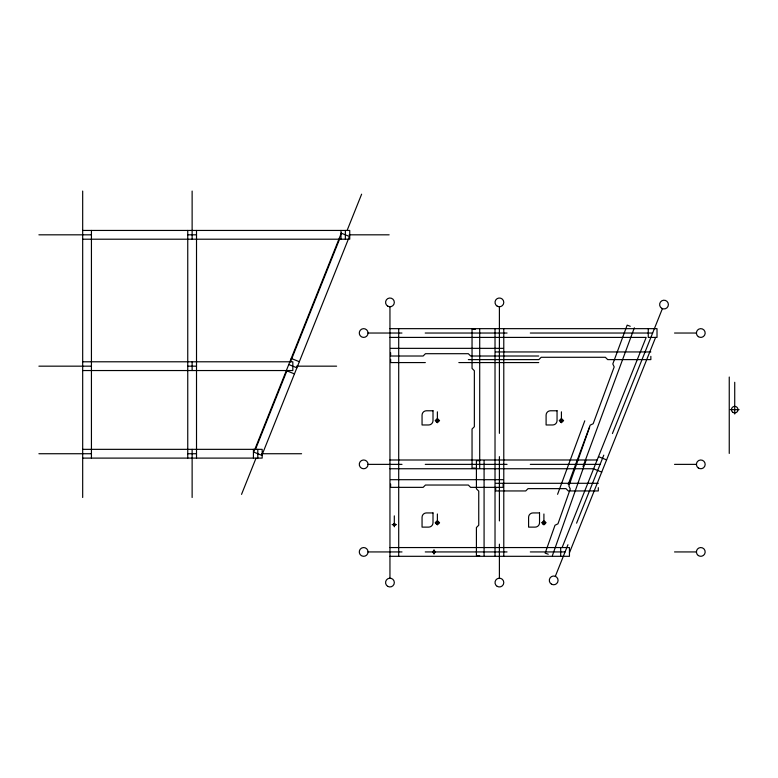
<?xml version="1.0" encoding="UTF-8"?>
<svg xmlns="http://www.w3.org/2000/svg" width="778" height="778" viewBox="0 0 778 778"><rect width="100%" height="100%" fill="white"/><g stroke="black" fill="none" stroke-linecap="round" stroke-linejoin="round"><path stroke-width="1.17" d="M589.627 427.151L568.854 485.997L570.264 488.963L557.962 523.827L555.006 525.238L545.164 553.119L548.257 554.208M552.39 555.657L585.922 460.654M557.583 494.312L584.774 420.81M568.232 484.461L590.181 425.128L593.157 423.757L614.182 366.934L612.811 363.948L627.165 325.146L630.248 326.283M583.014 466.576L634.352 327.791M255.485 449.344L287.014 370.542M290.515 361.789L339.548 239.206M241.54 494.37L255.991 458.261M347.173 230.288L361.624 194.179M562.105 547.556L646.168 337.409L389.953 337.409M555.317 576.323L567.95 544.746M576.576 523.166L603.786 455.149M612.422 433.55L662.389 308.642M569.447 552.769L655.601 337.409M82.682 230.444L349.74 230.444L349.74 239.206L82.682 239.206M38.9 234.82L82.526 234.82M82.682 234.82L91.434 234.82M187.751 234.82L196.513 234.82M349.147 234.82L389.146 234.82M389.953 328.656L657.011 328.656L657.011 337.409L648.259 337.409L648.259 328.656M475.319 329.327L472.042 329.327L472.042 368.402L474.356 370.727L474.356 426.714L472.042 429.038L472.042 468.113L475.319 468.113M368.043 333.033A4.376 4.376 0 0 1 361.469 336.825A4.376 4.376 0 0 1 361.469 329.24A4.376 4.376 0 0 1 368.043 333.033L401.954 333.033M425.206 333.033L507.061 333.033M530.304 333.033L652.635 333.033M674.526 333.033L696.417 333.033M390.605 348.349L503.123 348.349M495.683 351.948L650.826 351.948M538.707 356.013L470.632 356.013L468.317 353.698L425.459 353.698L423.135 356.013L390.624 356.013L390.624 352.735M468.337 359.611L538.862 359.611L541.187 357.287L605.362 357.287L607.686 359.611L650.846 359.611L650.846 356.324M82.682 361.789L292.829 361.789L292.829 370.542L82.682 370.542M425.342 362.577L390.644 362.577L390.644 359.3M458.835 362.577L538.726 362.577M38.9 366.166L91.434 366.166M187.751 366.166L196.513 366.166M296.506 366.166L336.602 366.166M730.347 409.646L739.1 409.646M435.194 420.587L439.57 420.587M559.236 420.587L563.612 420.587M82.682 449.344L262.176 449.344L262.176 458.106L82.682 458.106M38.9 453.73L82.478 453.73M82.682 453.73L91.434 453.73M187.751 453.73L196.513 453.73M261.632 453.73L301.582 453.73M389.953 459.993L597.134 459.993M479.705 460.664L476.418 460.664L476.418 488.798L478.742 491.122L478.742 525.218L476.418 527.542L476.418 555.667L479.705 555.667M368.043 464.369A4.376 4.376 0 0 0 361.469 460.576A4.376 4.376 0 0 0 361.469 468.161A4.376 4.376 0 0 0 368.043 464.369L402.002 464.369M425.255 464.369L507.052 464.369M530.304 464.369L600.101 464.369M674.526 464.369L696.417 464.369M389.953 468.745L593.633 468.745M390.605 479.695L503.123 479.695M495.683 483.294L598.292 483.294M435.194 522.748L439.57 522.748M541.721 522.748L546.098 522.748M392.122 524.615L396.498 524.615M389.953 547.556L569.447 547.556L569.447 556.309L389.953 556.309M368.043 551.933A4.376 4.376 0 0 0 361.469 548.14A4.376 4.376 0 0 0 361.469 555.725A4.376 4.376 0 0 0 368.043 551.933L402.002 551.933M425.255 551.933L507.042 551.933M530.295 551.933L565.071 551.933M674.526 551.933L696.417 551.933M598.467 456.647L606.597 459.895M593.595 468.842L601.725 472.09M291.196 358.444L299.326 361.692M288.764 364.542L296.895 367.79M286.323 370.639L294.454 373.887M598.311 487.67L598.311 490.947L568.28 490.947L565.956 488.633L528.058 488.633L525.734 490.947L495.703 490.947L495.703 487.67M503.142 484.072L503.142 487.359L470.632 487.359L468.317 485.034L425.459 485.034L423.135 487.359L390.624 487.359L390.624 484.072M734.724 382.28L734.724 414.022M729.249 377.029L729.249 453.428M561.424 411.834L561.424 422.775M560.695 547.556L560.695 556.309M543.91 513.986L543.91 524.936M503.784 328.656L503.784 556.309M499.398 306.765L499.398 433.356M499.398 456.618L499.398 520.92M499.398 544.172L499.398 578.2M495.022 328.656L495.022 556.309M484.081 460.654L484.081 555.657M479.705 329.308L479.705 468.093M437.382 411.834L437.382 422.775M437.382 513.986L437.382 524.936M434.017 549.745L434.017 554.121M398.706 328.656L398.706 556.309M394.31 515.863L394.31 526.803M389.953 306.765L389.953 578.2M345.364 230.444L345.364 239.206M340.988 230.444L340.988 239.206M257.8 449.344L257.8 458.106M253.424 449.344L253.424 458.106M196.513 230.444L196.513 458.106M192.127 191.048L192.127 239.206M192.127 361.789L192.127 370.542M192.127 449.344L192.127 497.502M187.751 230.444L187.751 458.106M91.434 230.444L91.434 458.106M82.682 191.048L82.682 497.502M341.299 233.196L253.735 452.096L261.865 455.354L349.429 236.454L341.299 233.196M433.006 410.774L426.432 410.774A4.376 4.376 0 0 0 422.055 415.16L422.055 424.973L428.629 424.973A4.376 4.376 0 0 0 433.006 420.587L433.006 410.774M557.048 410.774L550.484 410.774A4.376 4.376 0 0 0 546.098 415.16L546.098 424.973L552.672 424.973A4.376 4.376 0 0 0 557.048 420.587L557.048 410.774M433.006 512.935L426.432 512.935A4.376 4.376 0 0 0 422.055 517.312L422.055 527.124L428.629 527.124A4.376 4.376 0 0 0 433.006 522.748L433.006 512.935M539.533 512.935L532.969 512.935A4.376 4.376 0 0 0 528.593 517.312L528.593 527.124L535.157 527.124A4.376 4.376 0 0 0 539.533 522.748L539.533 512.935M698.343 555.56A4.376 4.376 0 0 0 705.16 552.244A4.376 4.376 0 0 0 698.877 547.994A4.376 4.376 0 0 0 698.343 555.56M698.343 467.996A4.376 4.376 0 0 0 705.16 464.68A4.376 4.376 0 0 0 698.877 460.43A4.376 4.376 0 0 0 698.343 467.996M698.343 336.66A4.376 4.376 0 0 0 705.16 333.344A4.376 4.376 0 0 0 698.877 329.094A4.376 4.376 0 0 0 698.343 336.66M387.765 586.369A4.376 4.376 0 0 0 394.329 582.576A4.376 4.376 0 0 0 387.765 578.783A4.376 4.376 0 0 0 387.765 586.369M387.765 306.172A4.376 4.376 0 0 0 394.329 302.379A4.376 4.376 0 0 0 387.765 298.596A4.376 4.376 0 0 0 387.765 306.172M497.21 586.369A4.376 4.376 0 0 0 503.784 582.576A4.376 4.376 0 0 0 497.21 578.783A4.376 4.376 0 0 0 497.21 586.369M497.21 306.172A4.376 4.376 0 0 0 503.784 302.379A4.376 4.376 0 0 0 497.21 298.596A4.376 4.376 0 0 0 497.21 306.172M393.765 525.558A1.099 1.099 0 0 0 395.399 524.615A1.099 1.099 0 0 0 393.765 523.662A1.099 1.099 0 0 0 393.765 525.558M433.463 552.876A1.099 1.099 0 0 0 435.106 551.933A1.099 1.099 0 0 0 433.463 550.98A1.099 1.099 0 0 0 433.463 552.876M436.555 524.168A1.644 1.644 0 0 0 439.025 522.748A1.644 1.644 0 0 0 436.555 521.318A1.644 1.644 0 0 0 436.555 524.168M436.458 421.948A1.644 1.644 0 0 0 439.016 420.704A1.644 1.644 0 0 0 436.662 419.118A1.644 1.644 0 0 0 436.458 421.948M560.5 421.948A1.644 1.644 0 0 0 563.058 420.704A1.644 1.644 0 0 0 560.705 419.118A1.644 1.644 0 0 0 560.5 421.948M542.995 524.1A1.644 1.644 0 0 0 545.553 522.865A1.644 1.644 0 0 0 543.2 521.27A1.644 1.644 0 0 0 542.995 524.1M551.505 584.181A4.376 4.376 0 0 0 558.069 580.388A4.376 4.376 0 0 0 551.505 576.595A4.376 4.376 0 0 0 551.505 584.181M661.825 308.37A4.376 4.376 0 0 0 668.39 304.577A4.376 4.376 0 0 0 661.825 300.785A4.376 4.376 0 0 0 661.825 308.37M732.886 412.369A3.287 3.287 0 0 0 738.001 409.88A3.287 3.287 0 0 0 733.284 406.69A3.287 3.287 0 0 0 732.886 412.369"/></g></svg>
